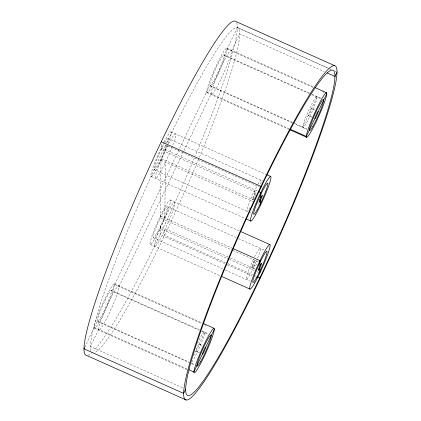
<?xml version="1.0" encoding="UTF-8"?>
<svg xmlns="http://www.w3.org/2000/svg" width="421" height="421" viewBox="0 0 421 421"><rect width="100%" height="100%" fill="white"/><g stroke="black" fill="none" stroke-linecap="round" stroke-linejoin="round"><path stroke-width="0.32" stroke-dasharray="2.1 1.58" d="M161.201 144.261L161.132 149.834L256.926 192.681M164.606 230.424L164.543 235.376L225.64 262.704M164.753 218.046L165.437 162.338M165.585 149.96L165.648 145.008L259.689 187.066M253.221 268.193L253.263 264.851L256.031 266.088M254.058 199.549L254.095 196.765M254.158 191.439L254.116 194.781L255.779 195.528M84.821 347.093L97.283 320.991L190.303 362.597M98.646 329.396L90.462 346.525L183.309 388.051M119.09 286.564A24.397 2.526 -65.9 0 0 103.819 313.324A24.397 2.526 -65.9 0 0 103.692 324.049A24.397 2.526 -65.9 0 0 119.09 286.564L211.1 93.82M231.545 50.988A24.397 2.526 -65.9 0 0 216.278 77.753A24.397 2.526 -65.9 0 0 216.147 88.473A24.397 2.526 -65.9 0 0 231.545 50.988L239.728 33.859L324.181 71.633M193.618 355.656L195.828 351.03L199.701 352.766M204.617 332.611L199.096 344.178A3.905 0.405 -65.9 0 1 196.633 350.177A3.905 0.405 -65.9 0 1 196.654 348.462A3.905 0.405 -65.9 0 1 199.096 344.178L202.417 345.662M302.762 127.021L308.283 115.459L312.161 117.191M317.076 97.041A17.077 1.768 -65.9 0 1 306.293 123.279A17.077 1.768 -65.9 0 1 306.388 115.775A17.077 1.768 -65.9 0 1 317.076 97.041L311.556 108.602A3.905 0.405 -65.9 0 1 309.088 114.601A3.905 0.405 -65.9 0 1 309.109 112.886A3.905 0.405 -65.9 0 1 311.556 108.602L314.876 110.091M237.328 27.491L327.775 67.944M330.169 69.012L331.369 69.549M328.001 68.144L237.339 27.591L224.051 55.435A17.077 1.768 -65.9 0 1 213.268 81.674A17.077 1.768 -65.9 0 1 213.363 74.17A17.077 1.768 -65.9 0 1 224.051 55.435L309.272 93.551M328.606 68.412L331.006 69.486M335.211 71.365L336.411 71.902M226.787 48.136L313.877 87.089M227.119 49.01A24.397 2.526 -65.9 0 1 211.716 86.494A24.397 2.526 -65.9 0 1 211.847 75.769A24.397 2.526 -65.9 0 1 227.119 49.01L313.008 87.426M321.997 91.441L326.186 93.32M223.819 54.825L309.64 93.209M312.045 94.283L321.276 98.409M311.672 94.625L320.949 98.772M311.503 108.465L314.824 109.949M308.335 115.596L312.214 117.327M292.558 122.458L209.737 85.416L111.591 291.006A17.077 1.768 -65.9 0 1 100.814 317.245A17.077 1.768 -65.9 0 1 100.903 309.74A17.077 1.768 -65.9 0 1 111.591 291.006L199.217 330.196M294.958 123.532L307.193 129.005M209.968 86.026L292.19 122.8M292.79 123.069L306.867 129.368M206.669 91.841L288.969 128.647M207 92.715L288.701 129.252M170.979 131.878L265.851 174.315M168.005 138.567L262.693 180.914M161.159 147.976L257.231 190.95M252.521 199.338L253.631 199.833M254.052 200.107L161.027 158.501L160.301 217.92L232.324 250.132M161.006 160.359L254.084 201.991M257.678 203.596L260.078 204.669M154.154 169.768L247.18 211.374M249.948 212.616L251.058 213.11M151.186 176.457L244.864 218.352M170.142 199.964L239.265 230.882M167.174 206.653L236.192 237.523M238.596 238.596L264.078 249.995M160.327 216.062L231.839 248.053M232.924 250.4L258.31 261.757M254.858 260.294L258.178 261.783M257.163 264.604L253.284 262.872L253.326 259.531A17.077 1.768 -65.9 0 0 246.348 279.465A17.077 1.768 -65.9 0 0 256.805 260.12M251.69 267.43L255.015 268.914M228.014 256.921L160.196 226.587L160.096 234.634L224.946 263.635M230.413 257.994L255.436 269.182M160.175 228.445L228.698 259.094M229.292 259.357L254.452 270.614M256.847 271.682L259.841 273.024M228.035 263.778L252.595 274.76M254.989 275.834L256.189 276.365M227.345 264.709L251.963 275.723M153.323 237.854L222.941 268.993M225.34 270.066L250.221 281.196M150.355 244.543L220.672 275.992M114.333 283.712L202.022 322.928M114.659 284.58A24.397 2.526 -65.9 0 1 99.261 322.065A24.397 2.526 -65.9 0 1 99.393 311.345A24.397 2.526 -65.9 0 1 114.659 284.58L201.748 323.533M204.148 324.607L205.943 325.412M111.365 290.395L199.586 329.853M201.985 330.927L208.263 333.737M201.617 331.269L208.495 334.348M199.044 344.036L202.364 345.525M195.881 351.172L199.201 352.656M191.413 363.091L194.734 364.575M97.509 321.602L188.734 362.402M191.644 363.702L194.965 365.186M94.215 327.412L187.292 369.043M94.541 328.285L187.024 369.649M164.122 142.03A24.397 2.526 -65.9 0 1 168.258 143.403M167.363 145.74A24.397 2.526 -65.9 0 1 151.055 176.394A24.397 2.526 -65.9 0 1 163.801 142.645M236.639 22.618A182.956 18.956 -65.9 0 1 195.339 155.775M194.339 158.164A182.956 18.956 -65.9 0 1 93.978 350.525M92.62 351.898A182.956 18.956 -65.9 0 1 88.1 355.15M166.516 143.198A178.078 18.45 -65.9 0 1 237.854 27.66A178.078 18.45 -65.9 0 1 198.754 158.833M198.507 159.433A178.078 18.45 -65.9 0 1 94.93 352.482M90.925 350.782A178.078 18.45 -65.9 0 1 165.648 145.008M168.547 144.014A24.397 2.526 -65.9 0 1 172.526 145.808A24.397 2.526 -65.9 0 1 155.591 178.43A24.397 2.526 -65.9 0 1 168.232 144.624M197.512 343.273A17.077 1.768 -65.9 0 1 203.785 336.311A17.077 1.768 -65.9 0 1 191.566 362.37M164.706 142.919A17.077 1.768 -65.9 0 1 167.253 143.35M166.527 145.471A17.077 1.768 -65.9 0 1 156.849 166.458A17.077 1.768 -65.9 0 1 155.017 164.648A17.077 1.768 -65.9 0 1 164.432 143.398M257.731 184.524A17.077 1.768 -65.9 0 1 260.278 184.956M250.163 207.569A17.077 1.768 -65.9 0 1 247.874 206.785A17.077 1.768 -65.9 0 1 257.178 185.508M254.658 256.815A17.077 1.768 -65.9 0 1 260.262 248.279A17.077 1.768 -65.9 0 1 257.478 258.447M155.07 238.323A24.397 2.526 -65.9 0 0 170.473 200.838A24.397 2.526 -65.9 0 0 155.202 227.603A24.397 2.526 -65.9 0 0 155.07 238.323M159.501 240.307A24.397 2.526 -65.9 0 0 174.904 202.822A24.397 2.526 -65.9 0 0 159.633 229.582A24.397 2.526 -65.9 0 0 159.501 240.307M156.628 233.502A17.077 1.768 -65.9 0 0 167.405 207.264A17.077 1.768 -65.9 0 0 156.717 225.998A17.077 1.768 -65.9 0 0 156.628 233.502M253.279 198.344A3.905 0.405 -65.9 0 0 255.742 192.344A3.905 0.405 -65.9 0 0 253.3 196.628A3.905 0.405 -65.9 0 0 253.279 198.344M252.447 266.43A3.905 0.405 -65.9 0 0 254.91 260.436A3.905 0.405 -65.9 0 0 252.468 264.714A3.905 0.405 -65.9 0 0 252.447 266.43"/><path stroke-width="0.63" d="M259.768 279.212L259.783 277.976L257.389 276.902M259.841 273.024L259.904 267.824M259.931 265.84L259.994 260.641L233.039 248.59M260.673 204.938L260.736 199.733L259.631 199.238M260.762 197.754L260.825 192.555L258.431 191.481M260.888 187.603L260.904 186.366L161.232 141.788M84.542 347.672L83.989 348.83L183.661 393.409L185.703 389.125M202.469 354.003L193.881 371.99L189.092 369.849M205.743 347.151A3.905 0.405 -65.9 0 0 203.301 351.43A3.905 0.405 -65.9 0 0 203.28 353.145A3.905 0.405 -65.9 0 0 205.743 347.151L214.331 329.159A24.397 2.526 -65.9 0 0 199.059 355.924A24.397 2.526 -65.9 0 0 198.928 366.644A24.397 2.526 -65.9 0 0 214.331 329.159M314.929 118.427L306.341 136.42L290.169 129.184M318.197 111.576A3.905 0.405 -65.9 0 0 315.755 115.859A3.905 0.405 -65.9 0 0 315.734 117.575A3.905 0.405 -65.9 0 0 318.197 111.576L326.785 93.588A24.397 2.526 -65.9 0 0 311.519 120.348A24.397 2.526 -65.9 0 0 311.387 131.073A24.397 2.526 -65.9 0 0 326.785 93.588M337.01 72.17A182.956 18.956 -65.9 0 1 221.504 353.303A182.956 18.956 -65.9 0 1 222.488 272.892A182.956 18.956 -65.9 0 1 337.01 72.17L334.963 76.454A178.078 18.45 -65.9 0 1 222.541 350.088A178.078 18.45 -65.9 0 1 223.498 271.824A178.078 18.45 -65.9 0 1 334.963 76.454L327.18 72.97M334.542 65.629L234.876 21.05A182.956 18.956 -65.9 0 0 141.367 184.94A182.956 18.956 -65.9 0 0 86.458 355.371L186.124 399.95M315.076 87.626L326.459 92.715M289.895 129.789L306.667 137.288M267.051 174.852L270.645 176.457M246.064 218.888L250.858 221.036M240.465 231.418L269.814 244.543M221.272 276.26L250.021 289.122M203.217 323.465L214 328.285M257.126 209.995A17.077 1.768 -65.9 0 0 267.909 183.756A17.077 1.768 -65.9 0 0 257.22 202.49A17.077 1.768 -65.9 0 0 257.126 209.995M200.48 361.823A17.077 1.768 -65.9 0 0 211.263 335.584A17.077 1.768 -65.9 0 0 200.575 354.319A17.077 1.768 -65.9 0 0 200.48 361.823M312.94 126.247A17.077 1.768 -65.9 0 0 323.717 100.009A17.077 1.768 -65.9 0 0 313.029 118.743A17.077 1.768 -65.9 0 0 312.94 126.247M256.294 278.081A17.077 1.768 -65.9 0 0 267.077 251.842A17.077 1.768 -65.9 0 0 256.384 270.577A17.077 1.768 -65.9 0 0 256.294 278.081M255.573 214.815A24.397 2.526 -65.9 0 0 270.971 177.33A24.397 2.526 -65.9 0 0 255.705 204.09A24.397 2.526 -65.9 0 0 255.573 214.815M254.742 282.901A24.397 2.526 -65.9 0 0 270.14 245.417A24.397 2.526 -65.9 0 0 254.873 272.182A24.397 2.526 -65.9 0 0 254.742 282.901M259.92 201.317A3.905 0.405 -65.9 0 0 262.388 195.318A3.905 0.405 -65.9 0 0 259.941 199.601A3.905 0.405 -65.9 0 0 259.92 201.317M259.089 269.403A3.905 0.405 -65.9 0 0 261.557 263.404A3.905 0.405 -65.9 0 0 259.11 267.688A3.905 0.405 -65.9 0 0 259.089 269.403"/></g></svg>
